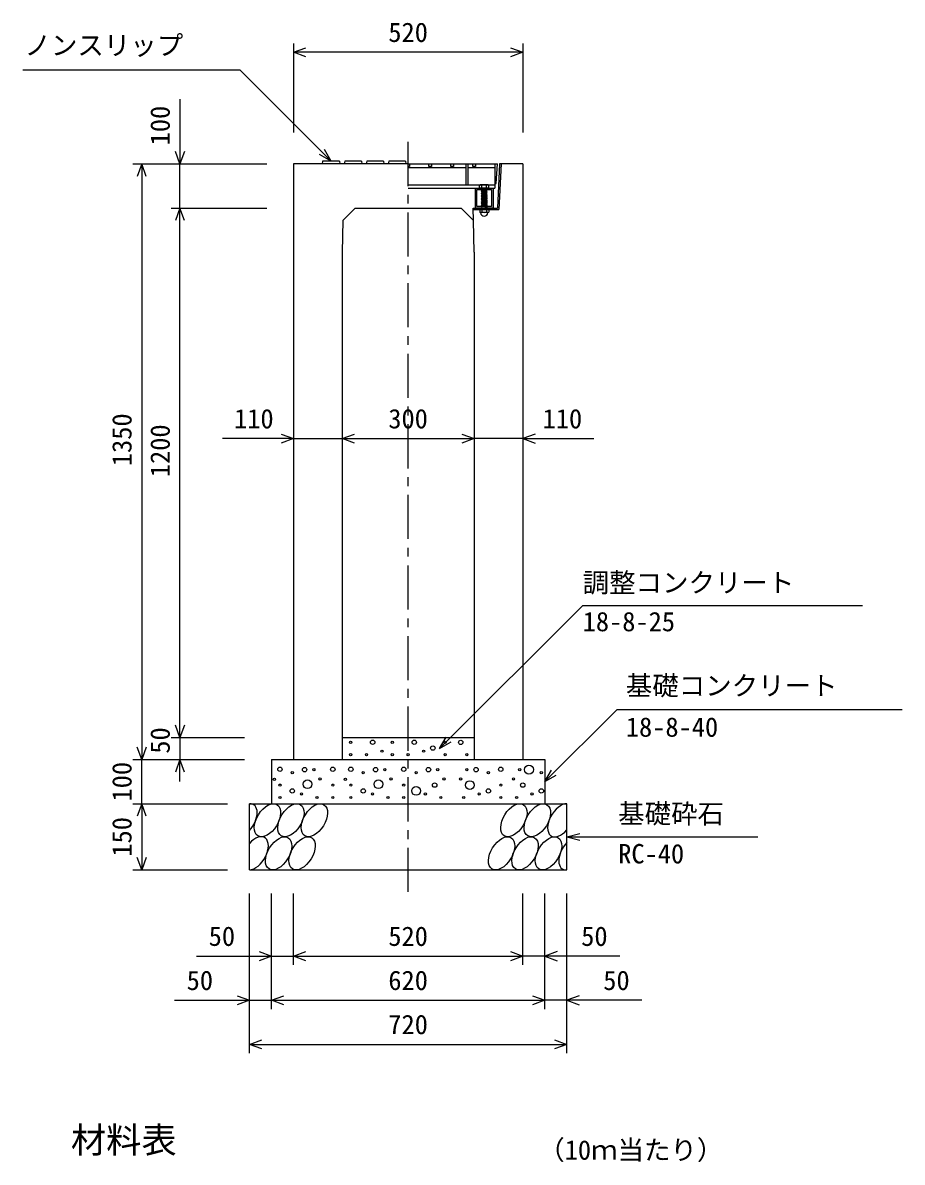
# Model space of a CAD drawing. Units: millimetres, scale not verified. Extents: x -16800 to 16800, y -5940 to 5940.
# Drawn here: x 5708 to 7702, y -2581 to 1 of the extents above; entities that cross this region are included whole.
import ezdxf
from ezdxf.enums import TextEntityAlignment as Align

# ---------------------------------------------------------------- set-up
doc = ezdxf.new("R2010")
doc.units = ezdxf.units.MM
doc.header["$LTSCALE"] = 20
doc.linetypes.add('CHAIN1', pattern=[8, 5, -1, 1, -1])
doc.linetypes.add('DOTTED', pattern=[1.75, 0.25, -1.5])
for name, color, linetype, lineweight in [('0-1_OUTLINE', 3, 'Continuous', 25), ('0-2_TXT', 7, 'Continuous', 25), ('0-6_HATCH', 6, 'Continuous', 25), ('0-9_DIM', 7, 'Continuous', 25)]:
    doc.layers.add(name, color=color, linetype=linetype, lineweight=lineweight)
doc.styles.add('ＭＳ ゴシック', font='')
doc.styles.get('ＭＳ ゴシック').set_extended_font_data('MS Gothic')

msp = doc.modelspace()

# ---------------------------------------------------------------- linework, layer by layer
at = {"layer": '0-1_OUTLINE'}
for p, q in [((6581.78, -318.79), (6321.78, -318.79)), ((6321.78, -318.79), (6321.78, -1668.79)), ((6841.78, -318.79), (6789.28, -318.79)), ((6841.78, -318.79), (6841.78, -1668.79)), ((6461.78, -418.79), (6433.58, -447)), ((6433.58, -447), (6431.78, -518.79)), ((6731.78, -518.79), (6729.99, -447)), ((6431.78, -518.79), (6431.78, -1668.79)), ((6731.78, -518.79), (6731.78, -1668.79)), ((6431.78, -1618.79), (6731.78, -1618.79)), ((6271.78, -1668.79), (6271.78, -1768.79)), ((6271.78, -1668.79), (6891.78, -1668.79)), ((6321.78, -1668.79), (6431.78, -1668.79)), ((6731.78, -1668.79), (6841.78, -1668.79)), ((6891.78, -1668.79), (6891.78, -1768.79)), ((6221.78, -1918.79), (6221.78, -1768.79)), ((6221.78, -1768.79), (6941.78, -1768.79)), ((6941.78, -1918.79), (6941.78, -1768.79)), ((6221.78, -1918.79), (6941.78, -1918.79))]:
    msp.add_line(p, q, dxfattribs=at)
msp.add_lwpolyline([(6461.78, -418.79), (6701.78, -418.79), (6729.99, -447)], dxfattribs=at)
at = {"layer": '0-6_HATCH'}
for p, q in [((6387.78, -312.29), (6386.78, -318.79)), ((6425.78, -312.29), (6387.78, -312.29)), ((6425.78, -312.29), (6426.78, -318.79)), ((6437.78, -312.29), (6436.78, -318.79)), ((6475.78, -312.29), (6437.78, -312.29)), ((6475.78, -312.29), (6476.78, -318.79)), ((6487.78, -312.29), (6486.78, -318.79)), ((6525.78, -312.29), (6487.78, -312.29)), ((6525.78, -312.29), (6526.78, -318.79)), ((6537.78, -312.29), (6536.78, -318.79)), ((6575.78, -312.29), (6537.78, -312.29)), ((6575.78, -312.29), (6576.78, -318.79)), ((6581.78, -318.79), (6784.28, -318.79)), ((6581.78, -326.79), (6712.78, -326.79)), ((6712.78, -318.79), (6712.78, -365.79)), ((6717.28, -318.79), (6717.28, -365.79)), ((6717.28, -326.79), (6778.28, -326.79)), ((6778.28, -318.79), (6778.28, -373.79)), ((6789.28, -318.79), (6784.28, -418.79)), ((6792.49, -318.79), (6787.33, -421.99)), ((6581.78, -365.79), (6778.28, -365.79)), ((6581.78, -373.79), (6778.28, -373.79)), ((6745.78, -366.29), (6743.78, -367.79)), ((6743.78, -373.79), (6743.78, -367.79)), ((6764.78, -373.79), (6743.78, -373.79)), ((6744.11, -367.52), (6745.78, -366.29)), ((6762.78, -366.29), (6745.78, -366.29)), ((6747.78, -373.79), (6760.78, -373.79)), ((6747.78, -374.79), (6748.78, -373.79)), ((6748.78, -375.79), (6747.78, -374.79)), ((6747.78, -376.79), (6748.78, -375.79)), ((6748.78, -377.79), (6747.78, -376.79)), ((6747.78, -378.79), (6748.78, -377.79)), ((6760.78, -377.79), (6747.78, -378.79)), ((6748.78, -379.79), (6747.78, -378.79)), ((6747.78, -380.79), (6748.78, -379.79)), ((6760.78, -379.79), (6747.78, -380.79)), ((6748.78, -381.79), (6747.78, -380.79)), ((6747.78, -382.79), (6748.78, -381.79)), ((6760.78, -381.79), (6747.78, -382.79)), ((6748.78, -383.79), (6747.78, -382.79)), ((6747.78, -384.79), (6748.78, -383.79)), ((6760.78, -383.79), (6747.78, -384.79)), ((6748.78, -385.79), (6747.78, -384.79)), ((6760.78, -385.79), (6747.78, -386.79)), ((6747.78, -386.79), (6748.78, -385.79)), ((6748.78, -373.79), (6748.78, -367.79)), ((6759.78, -373.79), (6759.78, -367.79)), ((6759.78, -374.79), (6760.78, -373.79)), ((6760.78, -375.79), (6759.78, -374.79)), ((6759.78, -378.79), (6760.78, -377.79)), ((6760.78, -379.79), (6759.78, -378.79)), ((6759.78, -380.79), (6760.78, -379.79)), ((6760.78, -381.79), (6759.78, -380.79)), ((6759.78, -382.79), (6760.78, -381.79)), ((6760.78, -383.79), (6759.78, -382.79)), ((6759.78, -386.79), (6760.78, -385.79)), ((6760.78, -387.79), (6759.78, -386.79)), ((6764.46, -367.52), (6762.78, -366.29)), ((6764.78, -373.79), (6764.78, -367.79)), ((6760.78, -387.79), (6747.78, -388.79)), ((6748.78, -389.79), (6747.78, -388.79)), ((6760.78, -389.79), (6747.78, -390.79)), ((6747.78, -390.79), (6748.78, -389.79)), ((6748.78, -391.79), (6747.78, -390.79)), ((6760.78, -391.79), (6747.78, -392.79)), ((6747.78, -392.79), (6748.78, -391.79)), ((6748.78, -393.79), (6747.78, -392.79)), ((6760.78, -393.79), (6747.78, -394.79)), ((6747.78, -394.79), (6748.78, -393.79)), ((6748.78, -395.79), (6747.78, -394.79)), ((6760.78, -395.79), (6747.78, -396.79)), ((6747.78, -396.79), (6748.78, -395.79)), ((6748.78, -397.79), (6747.78, -396.79)), ((6760.78, -397.79), (6747.78, -398.79)), ((6747.78, -398.79), (6748.78, -397.79)), ((6748.78, -399.79), (6747.78, -398.79)), ((6760.78, -399.79), (6747.78, -400.79)), ((6747.78, -400.79), (6748.78, -399.79)), ((6748.78, -401.79), (6747.78, -400.79)), ((6760.78, -401.79), (6747.78, -402.79)), ((6747.78, -402.79), (6748.78, -401.79)), ((6748.78, -403.79), (6747.78, -402.79)), ((6760.78, -403.79), (6747.78, -404.79)), ((6747.78, -404.79), (6748.78, -403.79)), ((6748.78, -405.79), (6747.78, -404.79)), ((6760.78, -405.79), (6747.78, -406.79)), ((6747.78, -406.79), (6748.78, -405.79)), ((6748.78, -407.79), (6747.78, -406.79)), ((6760.78, -407.79), (6747.78, -408.79)), ((6747.78, -408.79), (6748.78, -407.79)), ((6748.78, -409.79), (6747.78, -408.79)), ((6760.78, -409.79), (6747.78, -410.79)), ((6747.78, -410.79), (6748.78, -409.79)), ((6748.78, -411.79), (6747.78, -410.79)), ((6760.78, -411.79), (6747.78, -412.79)), ((6747.78, -412.79), (6748.78, -411.79)), ((6748.78, -413.79), (6747.78, -412.79)), ((6759.78, -388.79), (6760.78, -387.79)), ((6760.78, -389.79), (6759.78, -388.79)), ((6759.78, -390.79), (6760.78, -389.79)), ((6759.78, -390.79), (6760.78, -391.79)), ((6759.78, -392.79), (6760.78, -391.79)), ((6759.78, -392.79), (6760.78, -393.79)), ((6759.78, -394.79), (6760.78, -393.79)), ((6759.78, -394.79), (6760.78, -395.79)), ((6759.78, -396.79), (6760.78, -395.79)), ((6759.78, -396.79), (6760.78, -397.79)), ((6759.78, -398.79), (6760.78, -397.79)), ((6759.78, -398.79), (6760.78, -399.79)), ((6759.78, -400.79), (6760.78, -399.79)), ((6759.78, -400.79), (6760.78, -401.79)), ((6759.78, -402.79), (6760.78, -401.79)), ((6759.78, -402.79), (6760.78, -403.79)), ((6759.78, -404.79), (6760.78, -403.79)), ((6759.78, -404.79), (6760.78, -405.79)), ((6759.78, -406.79), (6760.78, -405.79)), ((6759.78, -406.79), (6760.78, -407.79)), ((6759.78, -408.79), (6760.78, -407.79)), ((6759.78, -408.79), (6760.78, -409.79)), ((6759.78, -410.79), (6760.78, -409.79)), ((6759.78, -410.79), (6760.78, -411.79)), ((6759.78, -412.79), (6760.78, -411.79)), ((6759.78, -412.79), (6760.79, -413.79)), ((6729.99, -447), (6729.28, -418.79)), ((6729.28, -418.79), (6784.28, -418.79)), ((6729.36, -421.99), (6787.33, -421.99)), ((6744.94, -421.99), (6744.08, -422.64)), ((6744.08, -422.64), (6744.08, -427.82)), ((6745.77, -428.79), (6744.08, -427.82)), ((6763.62, -421.99), (6744.94, -421.99)), ((6745.77, -429.12), (6745.77, -428.79)), ((6762.8, -428.79), (6745.77, -428.79)), ((6762.8, -429.12), (6745.77, -429.12)), ((6760.78, -413.79), (6747.78, -414.79)), ((6747.78, -414.79), (6748.78, -413.79)), ((6748.78, -415.79), (6747.78, -414.79)), ((6747.79, -416.79), (6748.79, -415.79)), ((6748.79, -417.79), (6747.79, -416.79)), ((6747.79, -418.79), (6748.79, -417.79)), ((6748.79, -419.79), (6747.79, -418.79)), ((6747.79, -420.79), (6748.79, -419.79)), ((6748.79, -421.79), (6747.79, -420.79)), ((6748.6, -421.99), (6748.79, -421.8)), ((6748.6, -421.99), (6760.6, -421.99)), ((6749.18, -422.64), (6749.18, -427.82)), ((6759.39, -422.64), (6759.39, -427.82)), ((6759.78, -414.79), (6760.78, -413.79)), ((6759.78, -414.79), (6760.79, -415.79)), ((6759.79, -416.79), (6760.79, -415.79)), ((6759.79, -416.79), (6760.79, -417.79)), ((6759.79, -418.79), (6760.79, -417.79)), ((6759.79, -418.79), (6760.79, -419.79)), ((6759.79, -420.79), (6760.79, -419.79)), ((6759.79, -420.79), (6760.79, -421.8)), ((6760.6, -421.99), (6760.79, -421.8)), ((6762.8, -428.79), (6764.49, -427.82)), ((6762.8, -429.12), (6762.8, -428.79)), ((6763.62, -421.99), (6764.49, -422.64)), ((6764.49, -422.64), (6764.49, -427.82))]:
    msp.add_line(p, q, dxfattribs=at)
at = {"layer": '0-6_HATCH', "linetype": 'DOTTED'}
for p, q in [((6760.78, -373.79), (6747.78, -374.79)), ((6760.78, -375.79), (6747.78, -376.79)), ((6760.79, -415.79), (6747.79, -416.79)), ((6760.79, -417.79), (6747.79, -418.79)), ((6760.79, -419.79), (6747.79, -420.79))]:
    msp.add_line(p, q, dxfattribs=at)
at = {"layer": '0-6_HATCH'}
for points in [[(6584.78, -318.79), (6584.78, -324.79), (6581.78, -324.79)], [(6634.78, -318.79), (6634.78, -324.79), (6628.78, -324.79), (6628.78, -318.79)], [(6684.78, -318.79), (6684.78, -324.79), (6678.78, -324.79), (6678.78, -318.79)], [(6734.78, -318.79), (6734.78, -324.79), (6728.78, -324.79), (6728.78, -318.79)], [(6778.28, -362.79), (6781.28, -362.79), (6784.28, -318.79)], [(6747.78, -388.79), (6748.78, -387.79), (6747.78, -386.79)], [(6760.78, -377.79), (6759.78, -376.79), (6760.78, -375.79)], [(6760.78, -385.79), (6759.78, -384.79), (6760.78, -383.79)]]:
    msp.add_lwpolyline(points, dxfattribs=at)
for points in [[(6774.28, -373.79), (6774.28, -418.79), (6734.28, -418.79), (6734.28, -373.79)], [(6771.08, -376.99), (6771.08, -415.59), (6737.48, -415.59), (6737.48, -376.99)]]:
    msp.add_lwpolyline(points, close=True, dxfattribs=at)
for centre, radius in [((6501.18, -1629.48), 5), ((6595.66, -1629.48), 5), ((6700.92, -1629.76), 5), ((6451.28, -1629.48), 2.5), ((6522.21, -1649.61), 2.5), ((6545.75, -1629.48), 2.5), ((6616.69, -1649.61), 2.5), ((6637.71, -1642.61), 5), ((6665.75, -1629.48), 2.5), ((6451.28, -1657.49), 2.5), ((6487.17, -1657.49), 2.5), ((6545.75, -1657.49), 2.5), ((6581.64, -1657.49), 2.5), ((6665.75, -1657.49), 2.5), ((6714.94, -1657.78), 2.5), ((6290.85, -1690.74), 5), ((6318.89, -1698.62), 2.5), ((6346.92, -1691.61), 5), ((6367.95, -1691.61), 2.5), ((6410.85, -1690.74), 5), ((6451.75, -1690.74), 5), ((6479.79, -1698.62), 2.5), ((6507.82, -1691.61), 5), ((6528.86, -1691.61), 2.5), ((6571.75, -1690.74), 5), ((6599.79, -1698.62), 2.5), ((6627.82, -1691.61), 5), ((6648.86, -1691.61), 2.5), ((6714.71, -1691.61), 2.5), ((6735.74, -1691.61), 5), ((6763.78, -1698.62), 2.5), ((6791.82, -1690.74), 5), ((6834.71, -1691.61), 2.5), ((6855.74, -1691.61), 10), ((6883.78, -1698.62), 2.5), ((6278.43, -1713.53), 2.5), ((6290.85, -1726.63), 2.5), ((6353.46, -1724.63), 10), ((6381.97, -1712.62), 2.5), ((6410.85, -1726.63), 2.5), ((6439.33, -1713.53), 2.5), ((6451.75, -1726.63), 2.5), ((6514.36, -1724.63), 10), ((6542.87, -1712.62), 2.5), ((6571.75, -1726.63), 2.5), ((6599.79, -1739.76), 10), ((6641.84, -1726.63), 5), ((6662.87, -1712.62), 2.5), ((6700.69, -1712.62), 2.5), ((6721.72, -1726.63), 10), ((6791.82, -1726.63), 2.5), ((6820.69, -1712.62), 2.5), ((6841.72, -1726.63), 5), ((6290.85, -1754.64), 2.5), ((6318.89, -1739.76), 5), ((6339.91, -1746.77), 2.5), ((6374.96, -1754.64), 2.5), ((6410.85, -1754.64), 2.5), ((6451.75, -1754.64), 2.5), ((6479.79, -1739.76), 5), ((6500.82, -1746.77), 2.5), ((6535.86, -1754.64), 2.5), ((6571.75, -1754.64), 2.5), ((6620.82, -1746.77), 2.5), ((6655.86, -1754.64), 2.5), ((6707.7, -1754.64), 2.5), ((6742.75, -1746.77), 2.5), ((6763.78, -1739.76), 5), ((6791.82, -1754.64), 2.5), ((6827.7, -1754.64), 2.5), ((6862.75, -1746.77), 2.5), ((6883.78, -1739.76), 5)]:
    msp.add_circle(centre, radius, dxfattribs=at)
for centre, radius, start, end in [((6746.28, -370.42), 3.62, 46.39563, 133.60437), ((6754.28, -382.42), 15.62, 69.39075, 110.60925), ((6762.28, -370.42), 3.62, 46.39563, 133.60437), ((6746.63, -427.34), 5.35, 61.49832, 118.50684), ((6746.63, -423.12), 5.35, 241.49843, 298.50089), ((6754.28, -429.12), 8.19, 180, 359.99995), ((6754.28, -442.41), 20.42, 75.52621, 104.47362), ((6754.28, -408.05), 20.42, 255.52638, 284.47374), ((6761.94, -427.34), 5.35, 61.49231, 118.50169), ((6761.94, -423.12), 5.35, 241.49989, 298.5)]:
    msp.add_arc(centre, radius, start, end, dxfattribs=at)
for centre, start_param, end_param in [((6209.42, -1806.3), 4.385593, 6.6745444), ((6927.92, -1806.3), 0.3357715, 4.4411806), ((6234.74, -1881.29), 3.5111464, 7.548991), ((6953.25, -1881.29), 1.2110787, 3.5658734)]:
    msp.add_ellipse(centre, major_axis=(21.81, 35.31), ratio=0.5792, start_param=start_param, end_param=end_param, dxfattribs=at)
for centre in [(6262.63, -1806.3), (6315.84, -1806.3), (6369.04, -1806.3), (6821.51, -1806.3), (6874.72, -1806.3), (6287.95, -1881.29), (6341.16, -1881.29), (6793.62, -1881.29), (6846.83, -1881.29), (6900.04, -1881.29)]:
    msp.add_ellipse(centre, major_axis=(21.81, 35.31), ratio=0.5792, dxfattribs=at)
at = {"layer": '0-9_DIM'}
for p, q in [((6321.78, -45.58), (6321.78, -247.32)), ((6841.78, -45.58), (6841.78, -247.32)), ((6841.78, -65.58), (6321.78, -65.58)), ((5707.68, -105.25), (6199.75, -105.25)), ((6406.78, -312.29), (6199.75, -105.25)), ((6064.25, -171.63), (6064.25, -318.79)), ((6406.78, -312.29), (6380.8, -297.29)), ((6406.78, -312.29), (6391.78, -286.31)), ((5957.58, -318.79), (6260.91, -318.79)), ((5977.58, -318.79), (5977.58, -1668.79)), ((6064.25, -418.79), (6064.25, -318.79)), ((6044.25, -418.79), (6260.91, -418.79)), ((6064.25, -1618.79), (6064.25, -418.79)), ((6321.78, -941.35), (6161.01, -941.35)), ((6321.78, -941.35), (6431.78, -941.35)), ((6431.78, -941.35), (6731.78, -941.35)), ((6841.78, -941.35), (6731.78, -941.35)), ((6841.78, -941.35), (7002.55, -941.35)), ((6653.1, -1643.79), (6977.57, -1319.33)), ((6977.57, -1319.33), (7611.92, -1319.33)), ((7055.44, -1555.14), (6891.78, -1718.79)), ((7055.44, -1555.14), (7702.31, -1555.14)), ((6044.25, -1618.79), (6210.91, -1618.79)), ((6064.25, -1618.79), (6064.25, -1668.79)), ((6653.1, -1643.79), (6668.1, -1617.81)), ((6653.1, -1643.79), (6679.08, -1628.79)), ((5957.58, -1668.79), (6210.91, -1668.79)), ((5977.58, -1768.79), (5977.58, -1668.79)), ((6064.25, -1718.79), (6064.25, -1668.79)), ((6891.78, -1718.79), (6906.78, -1692.81)), ((6891.78, -1718.79), (6917.76, -1703.79)), ((5957.58, -1768.79), (6171.78, -1768.79)), ((5977.58, -1768.79), (5977.58, -1918.79)), ((6941.78, -1843.79), (6970.76, -1836.03)), ((6941.78, -1843.79), (7375.1, -1843.79)), ((6941.78, -1843.79), (6970.76, -1851.56)), ((5957.58, -1918.79), (6171.78, -1918.79)), ((6221.78, -2334.3), (6221.78, -1971.96)), ((6271.78, -2234.3), (6271.78, -1971.96)), ((6321.78, -2134.3), (6321.78, -1971.96)), ((6841.78, -2134.3), (6841.78, -1971.96)), ((6891.78, -2234.3), (6891.78, -1971.96)), ((6941.78, -2334.3), (6941.78, -1971.96)), ((6101.78, -2114.3), (6321.78, -2114.3)), ((6321.78, -2114.3), (6841.78, -2114.3)), ((7061.78, -2114.3), (6841.78, -2114.3)), ((6051.78, -2214.3), (6271.78, -2214.3)), ((6271.78, -2214.3), (6891.78, -2214.3)), ((7111.78, -2214.3), (6891.78, -2214.3)), ((6221.78, -2314.3), (6941.78, -2314.3))]:
    msp.add_line(p, q, dxfattribs=at)
at = {"layer": '0-9_DIM', "linetype": 'CHAIN1'}
msp.add_line((6581.78, -1968.79), (6581.78, -268.79), dxfattribs=at)
at = {"layer": '0-9_DIM'}
for points in [[(6350.01, -75.84), (6321.82, -65.58), (6350.01, -55.32)], [(6813.63, -55.32), (6841.82, -65.58), (6813.63, -75.84)], [(6074.51, -290.6), (6064.25, -318.79), (6053.99, -290.6)], [(5987.84, -346.98), (5977.58, -318.79), (5967.32, -346.98)], [(6074.51, -446.98), (6064.25, -418.79), (6053.99, -446.98)], [(6293.59, -931.09), (6321.78, -941.35), (6293.59, -951.61)], [(6459.97, -951.61), (6431.78, -941.35), (6459.97, -931.09)], [(6703.59, -931.09), (6731.78, -941.35), (6703.59, -951.61)], [(6869.97, -931.09), (6841.78, -941.35), (6869.97, -951.61)], [(6074.51, -1590.6), (6064.25, -1618.79), (6053.99, -1590.6)], [(5987.84, -1640.6), (5977.58, -1668.79), (5967.32, -1640.6)], [(6074.51, -1696.98), (6064.25, -1668.79), (6053.99, -1696.98)], [(5987.84, -1796.98), (5977.58, -1768.79), (5967.32, -1796.98)], [(5987.84, -1890.6), (5977.58, -1918.79), (5967.32, -1890.6)], [(6243.59, -2104.04), (6271.78, -2114.3), (6243.59, -2124.57)], [(6349.97, -2124.57), (6321.78, -2114.3), (6349.97, -2104.04)], [(6813.59, -2104.04), (6841.78, -2114.3), (6813.59, -2124.57)], [(6919.97, -2104.04), (6891.78, -2114.3), (6919.97, -2124.57)], [(6193.59, -2204.04), (6221.78, -2214.3), (6193.59, -2224.57)], [(6299.97, -2224.57), (6271.78, -2214.3), (6299.97, -2204.04)], [(6863.59, -2204.04), (6891.78, -2214.3), (6863.59, -2224.57)], [(6969.97, -2204.04), (6941.78, -2214.3), (6969.97, -2224.57)], [(6249.97, -2324.57), (6221.78, -2314.3), (6249.97, -2304.04)], [(6913.59, -2304.04), (6941.78, -2314.3), (6913.59, -2324.57)]]:
    msp.add_lwpolyline(points, dxfattribs=at)

# ---------------------------------------------------------------- texts
at = {"layer": '0-2_TXT', "style": 'ＭＳ ゴシック'}
for s, height, p in [('材料表', 58.65, (5816.78, -2577.75)), ('（10ｍ当たり）', 43.99, (6876.78, -2588.75))]:
    msp.add_text(s, height=height, dxfattribs=at).set_placement(p, align=Align.BOTTOM_LEFT)
at = {"layer": '0-9_DIM', "style": 'ＭＳ ゴシック'}
for s, p in [('520', (6536.78, -55.58)), ('ノンスリップ', (5711.53, -85.07)), ('110', (6186.86, -931.35)), ('300', (6536.71, -931.35)), ('110', (6886.7, -931.35)), ('調整コンクリート', (6977.57, -1302.9)), ('18-8-25', (6977.57, -1391.18)), ('基礎コンクリート', (7075.44, -1536.4)), ('18-8-40', (7075.44, -1630.22)), ('基礎砕石', (7058.1, -1826.62)), ('RC-40', (7058.1, -1917.31)), ('50', (6129.34, -2104.3)), ('520', (6536.78, -2104.3)), ('50', (6974.22, -2104.3)), ('50', (6079.34, -2204.3)), ('620', (6536.78, -2204.3)), ('50', (7024.22, -2204.3)), ('720', (6536.78, -2304.3))]:
    msp.add_text(s, height=43.99, dxfattribs=at).set_placement(p, align=Align.BOTTOM_LEFT)
for s, p in [('100', (6054.25, -276.7)), ('1350', (5967.58, -1003.79)), ('1200', (6054.25, -1028.79)), ('50', (6054.25, -1655.46)), ('100', (5967.58, -1763.79)), ('150', (5967.58, -1888.79))]:
    msp.add_text(s, height=43.99, rotation=90, dxfattribs=at).set_placement(p, align=Align.BOTTOM_LEFT)

doc.saveas('drawing.dxf')
